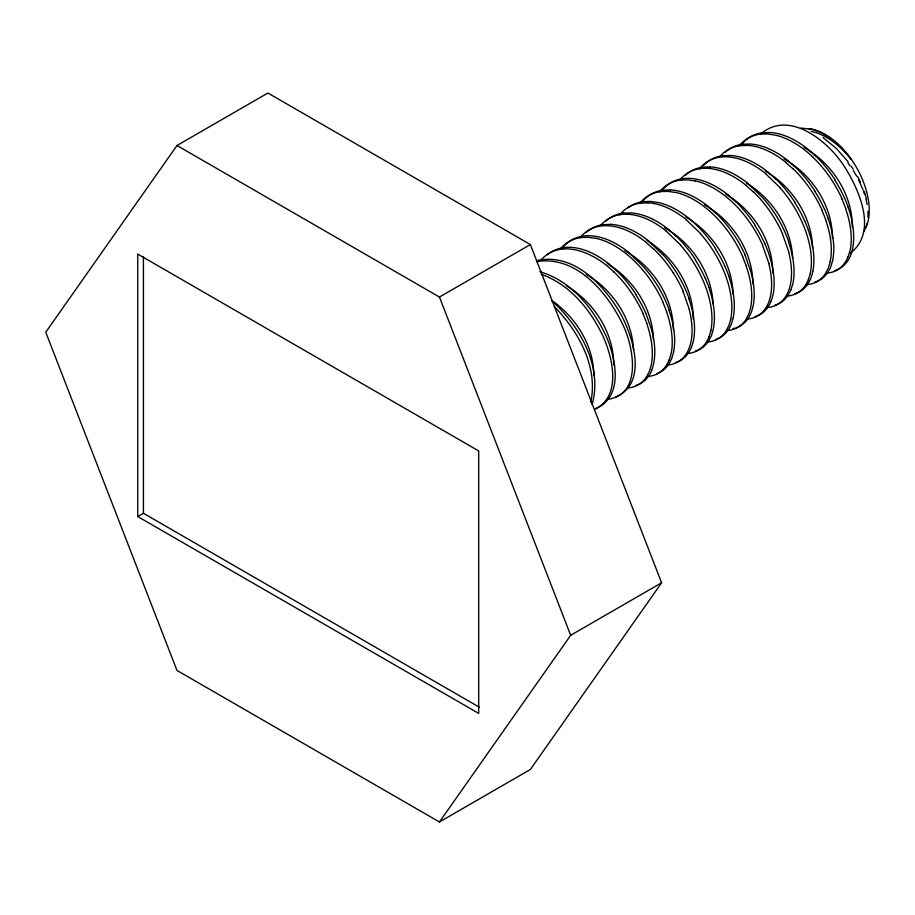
<?xml version="1.0" encoding="UTF-8"?>
<svg xmlns="http://www.w3.org/2000/svg" width="915" height="915" viewBox="0 0 915 915"><rect width="100%" height="100%" fill="white"/><g stroke="black" fill="none" stroke-linecap="round" stroke-linejoin="round"><path stroke-width="1.37" d="M693.193 318.809C693.479 287.15 673.783 256.703 647.088 240.565M772.752 272.876C773.003 240.805 752.862 209.912 725.526 193.991M832.41 238.438C832.65 205.921 812.017 174.628 784.063 158.901M852.3 226.954C852.54 194.449 831.907 163.144 803.953 147.418M613.633 364.742C613.896 332.671 593.744 301.778 566.408 285.857M866.013 227.618L867.317 223.054M590.804 402.074C598.284 366.743 578.406 331.161 554.296 306.605M592.131 404.499C602.939 365.966 579.527 325.717 551.528 300.532M669.197 359.995L671.141 353.579A79.605 42.971 57.7 0 0 671.187 329.823A79.616 43.817 56.8 0 0 666.555 311.821M671.679 358.566L673.623 352.138M691.568 347.082L693.513 340.654M708.976 337.029L710.921 330.612M713.403 329.171L711.458 335.599L708.633 341.089M730.811 319.129L728.866 325.546L726.03 331.036A79.605 42.227 59.8 0 1 717.943 338.836A79.628 42.342 61 0 1 707.169 342.004M733.292 317.688L731.348 324.116A79.628 42.284 59.3 0 1 724.84 334.032A79.605 42.239 60.5 0 1 715.336 339.591M750.7 307.646L748.756 314.062L745.919 319.552A79.605 42.227 59.8 0 1 737.833 327.353A79.628 42.342 61 0 1 727.059 330.521M771.128 301.149L773.072 294.721A79.605 42.971 57.7 0 0 773.118 270.977A79.616 43.817 56.8 0 0 768.486 252.975M791.018 289.666L792.962 283.238A79.605 42.971 57.7 0 0 793.008 259.494A79.616 43.817 56.8 0 0 788.375 241.491M808.414 279.624L810.37 273.196M812.852 271.755L810.907 278.183L808.071 283.673A79.605 42.227 59.8 0 1 799.985 291.462A79.628 42.342 61 0 1 794.895 293.658M830.248 261.713L828.304 268.141L825.479 273.619M832.742 260.272L830.797 266.7A79.628 42.284 59.3 0 1 824.278 276.616A79.605 42.239 60.5 0 1 814.785 282.175M848.194 256.658L850.138 250.23A79.605 42.971 57.7 0 0 850.195 226.485A79.616 43.817 56.8 0 0 845.563 208.483M852.631 248.789L850.687 255.216A79.628 42.284 59.3 0 1 844.168 265.133A79.605 42.239 60.5 0 1 834.674 270.691M646.47 376.969L649.307 371.479L651.251 365.062A79.605 42.971 57.7 0 0 651.297 341.306A79.616 43.817 56.8 0 0 646.665 323.304M864 231.392L867.752 222.803A62.106 35.857 60 0 0 852.071 160.4L847.29 153.949A62.106 35.857 60 0 0 808.528 128.638M176.984 145.508L45.75 332.214L176.984 670.443L439.452 821.979L530.368 769.492L661.602 582.786L530.368 244.557L267.901 93.021L176.984 145.508L439.452 297.043L570.686 635.285L439.452 821.979M541.131 259.826C561.81 237.145 596.294 253.97 613.965 272.155M760.891 133.796C788.867 110.097 826.142 139.812 842.658 163.899C858.407 187.541 878.8 231.598 850.184 253.341M547.364 254.667C553.861 249.097 562.599 246.981 571.017 247.359A79.616 49.078 57.9 0 1 593.732 253.981A79.605 48.346 57 0 1 609.127 264.092M439.452 297.043L530.368 244.557M137.742 516.552L478.694 713.403L478.694 450.935L137.742 254.084L137.742 516.552L143.426 513.281L479.437 707.272M570.686 635.285L661.602 582.786M615.875 396.973C647.729 382.973 633.283 338.161 621.262 314.966C604.872 285.926 574.403 252.609 537.608 260.455M595.985 408.456C624.144 396.469 615.738 357.685 605.867 335.622C592.783 307.543 570.663 280.55 539.873 271.755M594.784 409.348C621.56 396.378 612.981 358.897 603.385 337.052C590.827 310.048 570.045 284.416 541.188 274.317M536.43 261.61C576.473 254.965 607.903 292.972 623.275 325.568C633.626 347.78 642.387 394.434 607.709 399.352M769.904 132.526L762.904 132.721A79.605 49.547 59.8 0 0 750.46 136.781A79.628 49.444 61.1 0 0 741.573 144.501M743.014 144.204L750.014 144.01A79.616 49.078 57.9 0 1 772.74 150.632A79.605 48.346 57 0 1 788.124 160.743M740.532 145.634L747.532 145.451M730.124 155.493L723.136 155.687A79.605 49.547 59.8 0 0 710.681 159.748A79.628 49.444 61.1 0 0 703.555 165.443M710.234 166.976L703.246 167.171A79.605 49.547 59.8 0 0 690.791 171.231A79.628 49.444 61.1 0 0 685.552 175.074M680.863 180.083L687.863 179.9L695.228 180.953M663.467 190.137L670.466 189.943M643.577 201.62L650.576 201.426L657.942 202.478A79.605 48.804 57.5 0 1 681.046 212.589A79.616 47.969 56.7 0 1 696.063 224.667A79.628 46.848 56.1 0 1 715.576 248.56M648.083 202.867L641.083 203.05A79.605 49.547 59.8 0 0 628.639 207.122A79.628 49.444 61.1 0 0 619.752 214.842M623.687 213.103L630.687 212.909A79.616 49.078 57.9 0 1 653.401 219.531M603.797 224.587L610.797 224.392M800.934 128.054L811.502 129.244A63.673 38.659 57.3 0 1 829.974 138.062L841.892 148.287L851.282 159.336C840.988 146.469 827.503 135.134 811.136 131.28M675.339 192.436L667.973 191.384L660.973 191.567A79.605 49.547 59.8 0 0 648.529 195.638A79.628 49.444 61.1 0 0 640.511 202.318M595.779 238.358L588.414 237.317L581.425 237.5A79.605 49.547 59.8 0 0 568.97 241.571A79.628 49.444 61.1 0 0 560.952 248.251M765.295 171.025C792.173 186.637 811.857 216.638 812.577 248.034M746.537 183.149C772.42 198.727 791.349 227.641 792.676 258.099M704.504 204.834C732.377 220.481 752.793 251.545 752.919 283.89M685.747 216.958C712.613 232.559 732.297 262.559 733.029 293.967M664.725 227.801C691.866 242.978 711.698 272.739 713.128 304.032M624.945 250.767C652.818 266.414 673.234 297.478 673.371 329.823M607.32 263.531C633.546 279.35 652.784 308.915 653.47 339.9M586.298 274.374C612.821 289.735 632.185 319.095 633.569 349.965M551.528 300.269C575.821 317.128 593.881 345.653 593.812 375.756M823.088 137.605L836.436 148.516L848.159 161.852M807.979 149.397L815.345 155.893M788.09 160.88L795.455 167.376M785.596 162.31L792.962 168.806M768.2 172.363L775.565 178.86M765.718 173.793L780.072 187.609M748.31 183.846L762.675 197.651A79.605 46.368 56 0 1 780.506 223.066A79.628 45.224 56.1 0 1 788.684 241.526M745.828 185.276L753.194 191.773M728.42 195.33L735.786 201.826M708.53 206.813L715.896 213.309M686.159 219.726L700.524 233.531M668.751 229.779L676.116 236.276M666.269 231.209L680.634 245.014M648.861 241.263L663.226 255.068M646.379 242.692L653.745 249.189M628.971 252.746L643.337 266.551A79.605 46.368 56 0 1 661.179 291.965A79.628 45.224 56.1 0 1 669.345 310.414M609.081 264.229L616.447 270.726M847.908 162.801L850.081 165.832M851.236 166.233L853.203 169.103M853.283 170.487L856.84 176.366M858.499 179.626L862.902 189.462M857.607 176.561L860.363 182.142M844.534 197.823L848.194 207.065M842.052 199.253L845.712 208.494M824.644 209.306L828.304 218.548M822.162 210.736L825.822 219.977M804.754 220.79L808.414 230.02M782.382 233.702L788.822 252.094M764.974 243.756L768.646 252.986M762.492 245.186L768.932 263.577M745.096 255.239L751.524 273.619M742.603 256.669L746.263 265.91M725.206 266.723L728.866 275.953M705.316 278.206L708.976 287.436M682.933 291.119L689.372 309.51M663.043 302.602L666.715 311.843M645.647 312.656L652.086 331.036M643.154 314.085L646.825 323.327M863.394 190.663L864.526 194.209M864.275 191.567L866.471 198.841M865.967 199.15L867.191 204.674M867.98 211.274L868.026 217.438M143.426 256.509L143.426 513.281M561.741 248.926A79.605 49.536 60.5 0 1 577.376 237.465A79.628 49.502 59.2 0 1 590.884 235.796A79.616 49.078 57.9 0 1 613.622 242.498A79.605 48.346 57 0 1 629.017 252.609M579.973 237.808A79.605 49.536 60.5 0 1 594.784 227.423A79.628 49.502 59.2 0 1 608.281 225.753A79.616 49.078 57.9 0 1 631.03 232.444A79.605 48.346 57 0 1 646.413 242.555M586.115 232.49A79.628 49.444 61.1 0 1 591.342 228.647A79.605 49.547 59.8 0 1 603.774 224.53M595.757 238.255A79.605 48.804 57.5 0 1 618.895 248.468A79.616 47.969 56.7 0 1 633.912 260.546A79.628 46.848 56.1 0 1 653.424 284.451A79.605 45.693 56.1 0 1 663.192 302.591M610.774 224.312A79.616 49.078 57.9 0 1 633.512 231.015A79.605 48.346 57 0 1 648.907 241.125M600.732 225.284A79.605 49.536 60.5 0 1 614.674 215.94A79.628 49.502 59.2 0 1 628.17 214.27A79.616 49.078 57.9 0 1 650.92 220.961A79.605 48.346 57 0 1 666.303 231.072M641.301 202.993A79.628 49.444 61.1 0 1 651.011 194.197A79.605 49.547 59.8 0 1 663.444 190.08M606.005 221.007A79.628 49.444 61.1 0 1 611.231 217.164A79.605 49.547 59.8 0 1 623.664 213.046M627.896 207.854A79.628 49.444 61.1 0 1 631.121 205.681A79.605 49.547 59.8 0 1 643.554 201.563M653.401 219.52A79.605 48.346 57 0 1 668.785 229.642M648.06 202.787A79.616 49.078 57.9 0 1 670.798 209.489A79.605 48.346 57 0 1 686.193 219.589M675.316 192.322A79.605 48.804 57.5 0 1 698.454 202.535A79.616 47.969 56.7 0 1 713.471 214.613A79.628 46.848 56.1 0 1 732.972 238.518A79.605 45.693 56.1 0 1 742.751 256.658M670.432 189.863A79.616 49.078 57.9 0 1 693.181 196.565A79.605 48.346 57 0 1 708.565 206.676M659.532 191.875A79.628 49.444 61.1 0 1 668.419 184.155A79.605 49.547 59.8 0 1 680.851 180.038M663.775 188.41A79.605 49.536 60.5 0 1 676.826 180.049A79.628 49.502 59.2 0 1 690.333 178.391A79.616 49.078 57.9 0 1 713.071 185.082A79.605 48.346 57 0 1 728.454 195.192M680.291 179.351A79.605 49.536 60.5 0 1 694.222 170.007A79.628 49.502 59.2 0 1 707.73 168.337A79.616 49.078 57.9 0 1 730.467 175.04A79.605 48.346 57 0 1 745.862 185.139M699.312 168.909A79.605 49.536 60.5 0 1 714.112 158.524A79.628 49.502 59.2 0 1 727.619 156.854A79.616 49.078 57.9 0 1 750.357 163.556A79.605 48.346 57 0 1 765.752 173.656M695.206 180.838A79.605 48.804 57.5 0 1 718.332 191.052A79.616 47.969 56.7 0 1 733.361 203.13A79.628 46.848 56.1 0 1 752.862 227.034A79.605 45.693 56.1 0 1 762.641 245.174M710.212 166.896A79.616 49.078 57.9 0 1 732.961 173.598A79.605 48.346 57 0 1 748.344 183.709M730.101 155.413A79.616 49.078 57.9 0 1 752.851 162.115A79.605 48.346 57 0 1 768.234 172.226M720.071 156.385A79.628 49.444 61.1 0 1 728.088 149.705A79.605 49.547 59.8 0 1 740.51 145.588M739.091 145.942A79.628 49.444 61.1 0 1 747.967 138.222A79.605 49.547 59.8 0 1 760.399 134.105L767.422 133.967L774.788 135.02A79.605 48.804 57.5 0 1 797.891 145.119A79.616 47.969 56.7 0 1 812.92 157.197M725.332 152.107A79.628 49.444 61.1 0 1 730.57 148.276A79.605 49.547 59.8 0 1 743.003 144.147M747.509 145.371A79.616 49.078 57.9 0 1 770.247 152.073A79.605 48.346 57 0 1 785.642 162.184M769.881 132.446A79.616 49.078 57.9 0 1 792.619 139.149A79.605 48.346 57 0 1 808.014 149.259M627.621 387.937A79.628 42.342 61 0 0 638.384 384.757A79.605 42.227 59.8 0 0 646.436 376.911M645.281 379.954A79.605 42.239 60.5 0 1 635.776 385.524M647.511 376.454A79.605 42.239 60.5 0 0 662.677 369.912A79.628 42.284 59.3 0 0 669.128 359.927M657.004 373.606A79.605 42.239 60.5 0 0 665.171 368.471A79.628 42.284 59.3 0 0 671.621 358.497M651.857 370.118A79.628 42.342 59 0 1 645.315 380.011M651.72 369.98A79.616 42.708 58.1 0 0 654.694 348.352A79.605 43.44 57.1 0 0 651.926 330.99M673.532 352.058A79.605 42.971 57.7 0 0 673.669 328.394A79.616 43.817 56.8 0 0 669.048 310.391M667.401 364.971A79.605 42.239 60.5 0 0 682.567 358.428A79.628 42.284 59.3 0 0 689.018 348.443A79.616 42.708 58.1 0 0 691.98 326.827A79.605 43.44 57.1 0 0 689.224 309.464M675.556 362.557A79.605 42.239 60.5 0 0 685.061 356.987A79.628 42.284 59.3 0 0 691.5 347.014M687.279 353.487A79.605 42.239 60.5 0 0 702.457 346.945A79.628 42.284 59.3 0 0 708.908 336.96M695.446 351.074A79.628 42.342 61 0 0 700.535 348.878A79.605 42.227 59.8 0 0 708.587 341.032M693.421 340.574A79.605 42.971 57.7 0 0 693.559 316.91A79.616 43.817 56.8 0 0 688.938 298.908M713.311 329.091A79.605 42.971 57.7 0 0 713.448 305.427A79.616 43.817 56.8 0 0 708.828 287.424M710.829 330.532A79.605 42.971 57.7 0 0 710.966 306.857A79.616 43.817 56.8 0 0 706.334 288.854A79.628 44.949 56.2 0 0 698.191 270.52A79.605 46.082 56 0 0 680.554 245.14M733.201 317.608A79.605 42.971 57.7 0 0 733.338 293.944A79.616 43.817 56.8 0 0 728.706 275.941M730.719 319.049A79.605 42.971 57.7 0 0 730.856 295.373A79.616 43.817 56.8 0 0 726.224 277.371A79.628 44.949 56.2 0 0 718.081 259.036A79.605 46.082 56 0 0 700.433 233.657M750.609 307.566A79.605 42.971 57.7 0 0 750.746 283.89A79.616 43.817 56.8 0 0 746.114 265.888M735.225 328.108A79.605 42.239 60.5 0 1 733.018 328.645M736.552 327.673A79.605 42.239 60.5 0 0 744.719 322.549A79.628 42.284 59.3 0 0 751.169 312.564A79.616 42.708 58.1 0 0 754.143 290.936A79.605 43.44 57.1 0 0 751.375 273.585M746.949 319.038A79.605 42.239 60.5 0 0 762.126 312.495A79.628 42.284 59.3 0 0 768.577 302.51A79.616 42.708 58.1 0 0 771.539 280.894A79.605 43.44 57.1 0 0 768.783 263.531M755.115 316.624A79.605 42.239 60.5 0 0 764.608 311.066A79.628 42.284 59.3 0 0 771.059 301.081M766.839 307.554A79.605 42.239 60.5 0 0 782.016 301.012A79.628 42.284 59.3 0 0 788.467 291.027A79.616 42.708 58.1 0 0 791.429 269.41A79.605 43.44 57.1 0 0 788.673 252.048M775.005 305.141A79.605 42.239 60.5 0 0 784.498 299.582A79.628 42.284 59.3 0 0 790.949 289.598M787.907 295.98A79.605 42.239 60.5 0 0 801.906 289.529A79.628 42.284 59.3 0 0 808.357 279.544M810.278 273.116A79.605 42.971 57.7 0 0 810.415 249.452A79.616 43.817 56.8 0 0 805.783 231.449A79.628 44.949 56.2 0 0 797.64 213.103A79.605 46.082 56 0 0 779.992 187.724M812.76 271.675A79.605 42.971 57.7 0 0 812.897 248.011A79.616 43.817 56.8 0 0 808.265 230.008M806.618 284.588A79.628 42.342 61 0 0 817.392 281.408A79.605 42.227 59.8 0 0 825.433 273.574M841.686 266.562A79.605 42.239 60.5 0 1 826.508 273.105M848.136 256.577A79.628 42.284 59.3 0 1 841.686 266.562M832.65 260.192A79.605 42.971 57.7 0 0 832.787 236.528A79.616 43.817 56.8 0 0 828.155 218.525M830.157 261.633A79.605 42.971 57.7 0 0 830.305 237.969A79.616 43.817 56.8 0 0 825.673 219.966M852.54 248.708A79.605 42.971 57.7 0 0 852.677 225.044A79.616 43.817 56.8 0 0 848.045 207.042M614.022 272.018A79.628 46.848 56.1 0 1 633.535 295.922A79.605 45.693 56.1 0 1 643.302 314.074M616.516 270.588A79.628 46.848 56.1 0 1 636.017 294.493M653.802 249.052A79.628 46.848 56.1 0 1 673.314 272.967M673.314 272.956A79.605 45.693 56.1 0 1 683.082 291.107M635.776 294.63A79.605 45.407 56.1 0 1 645.498 312.667M663.306 254.942A79.605 46.368 56 0 1 681.069 280.482A79.628 45.224 56.1 0 1 689.235 298.931M676.174 236.139A79.628 46.848 56.1 0 1 695.686 260.043M715.953 213.172A79.628 46.848 56.1 0 1 735.466 237.077A79.605 45.693 56.1 0 1 745.233 255.228M695.434 260.18A79.605 45.407 56.1 0 1 705.168 278.217M715.324 248.697A79.605 45.407 56.1 0 1 725.057 266.734M735.843 201.689A79.628 46.848 56.1 0 1 755.355 225.593M753.251 191.647A79.628 46.848 56.1 0 1 772.752 215.551A79.605 45.693 56.1 0 1 782.531 233.691M775.623 178.722A79.628 46.848 56.1 0 1 795.135 202.627M755.104 225.742A79.605 45.407 56.1 0 1 764.826 243.767M794.883 202.775A79.605 45.407 56.1 0 1 804.605 220.801M793.031 168.68A79.628 46.848 56.1 0 1 812.531 192.585A79.605 45.693 56.1 0 1 822.311 210.725M812.92 157.197A79.628 46.848 56.1 0 1 832.421 181.101A79.605 45.693 56.1 0 1 842.189 199.241M795.512 167.239A79.628 46.848 56.1 0 1 815.013 191.144M815.402 155.756A79.628 46.848 56.1 0 1 834.903 179.66M814.773 191.292A79.605 45.407 56.1 0 1 824.495 209.318M834.663 179.809A79.605 45.407 56.1 0 1 844.385 197.834"/></g></svg>
